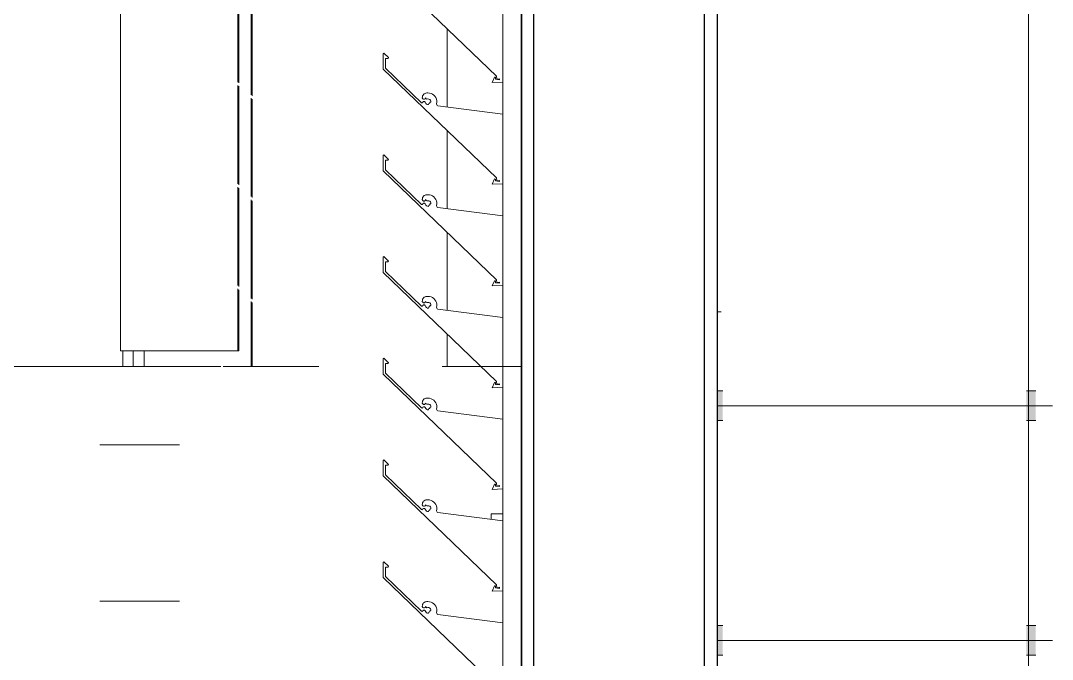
# Model space of a CAD drawing. Header units: millimetres. Extents: x -220592 to 404889, y -217665 to 38245.
# Drawn here: x 27446 to 28105, y -42953 to -42545 of the extents above; entities that cross this region are included whole.
import ezdxf

# ---------------------------------------------------------------- set-up
doc = ezdxf.new("R2010")
doc.units = ezdxf.units.MM
doc.set_wipeout_variables(frame=1)
doc.linetypes.add('XKITLINE00', pattern=[0])
doc.linetypes.add('XKITLINE02', pattern=[4, 2, -2])
for name, color, linetype in [('000 - 0_HIDE_OBJ_FRAMING_DEF_SUB_1', 7, 'Continuous'), ('000 - STRUCTURE_STEEL_FRAMING_SUB_COLOR_1', 7, 'Continuous'), ('000 - STRUCTURE_STEEL_FRAMING_SUB_COLOR_2', 7, 'Continuous'), ('000 - STRUCTURE_STEEL_FRAMING_WIPEOUT_', 7, 'Continuous')]:
    doc.layers.add(name, color=color, linetype=linetype)
doc.layers.add('Bolt', color=7, linetype='Continuous', lineweight=0)
doc.layers.add('Part', color=7, linetype='Continuous', lineweight=0)

# ---------------------------------------------------------------- blocks, each defined once
blk = doc.blocks.new('*A13720')
at = {"layer": 'Part', "color": 7, "linetype": 'XKITLINE00', "lineweight": 0}
for p, q in [((-171.163349, 87.188511), (-171.163349, 94.070764)), ((-172.663349, 88.847415), (-172.663349, 89.346167)), ((-172.663349, 88.197415), (-172.663349, 88.696167)), ((-172.663349, 87.547415), (-172.663349, 88.046167)), ((-172.663349, 87.188511), (-172.663349, 87.396167))]:
    blk.add_line(p, q, dxfattribs=at)
blk = doc.blocks.new('*A13738')
at = {"layer": 'Part', "color": 7, "linetype": 'XKITLINE00', "lineweight": 0}
for p, q in [((-173.068143, 85.941486), (-173.072824, 85.939018)), ((-173.039494, 85.912598), (-173.068143, 85.941486)), ((-173.072824, 85.939018), (-173.073377, 85.839867)), ((-173.058341, 85.846233), (-173.057999, 85.90758)), ((-173.057999, 85.90758), (-173.040579, 85.907677)), ((-173.040579, 85.907677), (-173.039494, 85.912598)), ((-173.073377, 85.839867), (-172.348255, 85.143621)), ((-172.827326, 85.624831), (-173.058341, 85.846233)), ((-172.814002, 85.677895), (-172.817674, 85.673452)), ((-172.809549, 85.681553), (-172.814002, 85.677895)), ((-172.804479, 85.684293), (-172.809549, 85.681553)), ((-172.798978, 85.686012), (-172.804479, 85.684293)), ((-172.79325, 85.686648), (-172.798978, 85.686012)), ((-172.786451, 85.686746), (-172.79325, 85.686648)), ((-172.776238, 85.685961), (-172.786451, 85.686746)), ((-172.766337, 85.683338), (-172.776238, 85.685961)), ((-172.757074, 85.678965), (-172.766337, 85.683338)), ((-172.748758, 85.672986), (-172.757074, 85.678965)), ((-172.822166, 85.623739), (-172.827326, 85.624831)), ((-172.822163, 85.662893), (-172.822659, 85.655123)), ((-172.822659, 85.655123), (-172.820019, 85.649649)), ((-172.818512, 85.628366), (-172.822166, 85.623739)), ((-172.820428, 85.668389), (-172.822163, 85.662893)), ((-172.817674, 85.673452), (-172.820428, 85.668389)), ((-172.820019, 85.649649), (-172.814875, 85.646412)), ((-172.814048, 85.63222), (-172.818512, 85.628366)), ((-172.814875, 85.646412), (-172.808797, 85.6464)), ((-172.808154, 85.632014), (-172.814048, 85.63222)), ((-172.808797, 85.6464), (-172.803641, 85.649618)), ((-172.803971, 85.627857), (-172.808154, 85.632014)), ((-172.800857, 85.620283), (-172.803971, 85.627857)), ((-172.803641, 85.649618), (-172.800699, 85.65509)), ((-172.79619, 85.615497), (-172.800857, 85.620283)), ((-172.800699, 85.65509), (-172.798669, 85.650109)), ((-172.798669, 85.650109), (-172.793858, 85.647702)), ((-172.790114, 85.612707), (-172.79619, 85.615497)), ((-172.793858, 85.647702), (-172.78794, 85.648607)), ((-172.783442, 85.612284), (-172.790114, 85.612707)), ((-172.78794, 85.648607), (-172.78144, 85.648263)), ((-172.78112, 85.619675), (-172.783442, 85.612284)), ((-172.78144, 85.648263), (-172.775472, 85.645665)), ((-172.773955, 85.620619), (-172.78112, 85.619675)), ((-172.775472, 85.645665), (-172.77079, 85.641143)), ((-172.767418, 85.628785), (-172.775124, 85.627679)), ((-172.775124, 85.627679), (-172.773955, 85.620619)), ((-172.77079, 85.641143), (-172.767988, 85.635269)), ((-172.767988, 85.635269), (-172.767418, 85.628785)), ((-172.741662, 85.6656), (-172.748758, 85.672986)), ((-172.736022, 85.65705), (-172.741662, 85.6656)), ((-172.732024, 85.64762), (-172.736022, 85.65705)), ((-172.729801, 85.637621), (-172.732024, 85.64762)), ((-172.730912, 85.617251), (-172.729426, 85.627385)), ((-172.730672, 85.611728), (-172.730912, 85.617251)), ((-172.727536, 85.607177), (-172.730672, 85.611728)), ((-172.729426, 85.627385), (-172.729801, 85.637621)), ((-172.722461, 85.604987), (-172.727536, 85.607177)), ((-172.308455, 85.551957), (-172.722461, 85.604987)), ((-172.308462, 85.106287), (-172.308455, 85.551957)), ((-172.360613, 85.137152), (-172.376148, 85.103665)), ((-172.376148, 85.103665), (-172.308462, 85.106287)), ((-172.35549, 85.13674), (-172.360613, 85.137152)), ((-172.355361, 85.124549), (-172.35549, 85.13674)), ((-172.355361, 85.124549), (-172.330378, 85.121409)), ((-172.348255, 85.143621), (-172.345358, 85.125078)), ((-172.345358, 85.125078), (-172.328342, 85.127982)), ((-172.328342, 85.127982), (-172.330378, 85.121409))]:
    blk.add_line(p, q, dxfattribs=at)
blk = doc.blocks.new('*A13739')
at = {"layer": 'Part', "color": 7, "linetype": 'XKITLINE00', "lineweight": 0}
for p, q in [((-173.072824, 86.589018), (-173.073377, 86.489867)), ((-173.068143, 86.591486), (-173.072824, 86.589018)), ((-173.039494, 86.562598), (-173.068143, 86.591486)), ((-173.058341, 86.496233), (-173.057999, 86.55758)), ((-173.057999, 86.55758), (-173.040579, 86.557677)), ((-173.040579, 86.557677), (-173.039494, 86.562598)), ((-173.073377, 86.489867), (-172.348255, 85.793621)), ((-172.827326, 86.274831), (-173.058341, 86.496233)), ((-172.79325, 86.336648), (-172.798978, 86.336012)), ((-172.786451, 86.336746), (-172.79325, 86.336648)), ((-172.776238, 86.335961), (-172.786451, 86.336746)), ((-172.822166, 86.273739), (-172.827326, 86.274831)), ((-172.822163, 86.312893), (-172.822659, 86.305123)), ((-172.822659, 86.305123), (-172.820019, 86.299649)), ((-172.818512, 86.278366), (-172.822166, 86.273739)), ((-172.820428, 86.318389), (-172.822163, 86.312893)), ((-172.817674, 86.323452), (-172.820428, 86.318389)), ((-172.820019, 86.299649), (-172.814875, 86.296412)), ((-172.814048, 86.28222), (-172.818512, 86.278366)), ((-172.814002, 86.327895), (-172.817674, 86.323452)), ((-172.814875, 86.296412), (-172.808797, 86.2964)), ((-172.808154, 86.282014), (-172.814048, 86.28222)), ((-172.809549, 86.331553), (-172.814002, 86.327895)), ((-172.804479, 86.334293), (-172.809549, 86.331553)), ((-172.808797, 86.2964), (-172.803641, 86.299618)), ((-172.803971, 86.277857), (-172.808154, 86.282014)), ((-172.798978, 86.336012), (-172.804479, 86.334293)), ((-172.800857, 86.270283), (-172.803971, 86.277857)), ((-172.803641, 86.299618), (-172.800699, 86.30509)), ((-172.79619, 86.265497), (-172.800857, 86.270283)), ((-172.800699, 86.30509), (-172.798669, 86.300109)), ((-172.798669, 86.300109), (-172.793858, 86.297702)), ((-172.793858, 86.297702), (-172.78794, 86.298607)), ((-172.78794, 86.298607), (-172.78144, 86.298263)), ((-172.78144, 86.298263), (-172.775472, 86.295665)), ((-172.773955, 86.270619), (-172.78112, 86.269675)), ((-172.766337, 86.333338), (-172.776238, 86.335961)), ((-172.775472, 86.295665), (-172.77079, 86.291143)), ((-172.767418, 86.278785), (-172.775124, 86.277679)), ((-172.775124, 86.277679), (-172.773955, 86.270619)), ((-172.77079, 86.291143), (-172.767988, 86.285269)), ((-172.767988, 86.285269), (-172.767418, 86.278785)), ((-172.757074, 86.328965), (-172.766337, 86.333338)), ((-172.748758, 86.322986), (-172.757074, 86.328965)), ((-172.741662, 86.3156), (-172.748758, 86.322986)), ((-172.736022, 86.30705), (-172.741662, 86.3156)), ((-172.732024, 86.29762), (-172.736022, 86.30705)), ((-172.729801, 86.287621), (-172.732024, 86.29762)), ((-172.730912, 86.267251), (-172.729426, 86.277385)), ((-172.729426, 86.277385), (-172.729801, 86.287621)), ((-172.790114, 86.262707), (-172.79619, 86.265497)), ((-172.783442, 86.262284), (-172.790114, 86.262707)), ((-172.78112, 86.269675), (-172.783442, 86.262284)), ((-172.730672, 86.261728), (-172.730912, 86.267251)), ((-172.727536, 86.257177), (-172.730672, 86.261728)), ((-172.722461, 86.254987), (-172.727536, 86.257177)), ((-172.308455, 86.201957), (-172.722461, 86.254987)), ((-172.308462, 85.756287), (-172.308455, 86.201957)), ((-172.360613, 85.787152), (-172.376148, 85.753665)), ((-172.376148, 85.753665), (-172.308462, 85.756287)), ((-172.35549, 85.78674), (-172.360613, 85.787152)), ((-172.355361, 85.774549), (-172.35549, 85.78674)), ((-172.355361, 85.774549), (-172.330378, 85.771409)), ((-172.348255, 85.793621), (-172.345358, 85.775078)), ((-172.345358, 85.775078), (-172.328342, 85.777982)), ((-172.328342, 85.777982), (-172.330378, 85.771409))]:
    blk.add_line(p, q, dxfattribs=at)
blk = doc.blocks.new('*A13740')
at = {"layer": 'Part', "color": 7, "linetype": 'XKITLINE00', "lineweight": 0}
for p, q in [((-173.072824, 87.239018), (-173.073377, 87.139867)), ((-173.068143, 87.241486), (-173.072824, 87.239018)), ((-173.039494, 87.212598), (-173.068143, 87.241486)), ((-173.058341, 87.146233), (-173.057999, 87.20758)), ((-173.057999, 87.20758), (-173.040579, 87.207677)), ((-173.040579, 87.207677), (-173.039494, 87.212598)), ((-173.073377, 87.139867), (-172.348255, 86.443621)), ((-172.827326, 86.924831), (-173.058341, 87.146233)), ((-172.822163, 86.962893), (-172.822659, 86.955123)), ((-172.822659, 86.955123), (-172.820019, 86.949649)), ((-172.820428, 86.968389), (-172.822163, 86.962893)), ((-172.817674, 86.973452), (-172.820428, 86.968389)), ((-172.820019, 86.949649), (-172.814875, 86.946412)), ((-172.814048, 86.93222), (-172.818512, 86.928366)), ((-172.814002, 86.977895), (-172.817674, 86.973452)), ((-172.814875, 86.946412), (-172.808797, 86.9464)), ((-172.808154, 86.932014), (-172.814048, 86.93222)), ((-172.809549, 86.981553), (-172.814002, 86.977895)), ((-172.804479, 86.984293), (-172.809549, 86.981553)), ((-172.808797, 86.9464), (-172.803641, 86.949618)), ((-172.803971, 86.927857), (-172.808154, 86.932014)), ((-172.798978, 86.986012), (-172.804479, 86.984293)), ((-172.803641, 86.949618), (-172.800699, 86.95509)), ((-172.800699, 86.95509), (-172.798669, 86.950109)), ((-172.79325, 86.986648), (-172.798978, 86.986012)), ((-172.798669, 86.950109), (-172.793858, 86.947702)), ((-172.793858, 86.947702), (-172.78794, 86.948607)), ((-172.786451, 86.986746), (-172.79325, 86.986648)), ((-172.78794, 86.948607), (-172.78144, 86.948263)), ((-172.776238, 86.985961), (-172.786451, 86.986746)), ((-172.78144, 86.948263), (-172.775472, 86.945665)), ((-172.766337, 86.983338), (-172.776238, 86.985961)), ((-172.775472, 86.945665), (-172.77079, 86.941143)), ((-172.77079, 86.941143), (-172.767988, 86.935269)), ((-172.767988, 86.935269), (-172.767418, 86.928785)), ((-172.757074, 86.978965), (-172.766337, 86.983338)), ((-172.748758, 86.972986), (-172.757074, 86.978965)), ((-172.741662, 86.9656), (-172.748758, 86.972986)), ((-172.736022, 86.95705), (-172.741662, 86.9656)), ((-172.732024, 86.94762), (-172.736022, 86.95705)), ((-172.729801, 86.937621), (-172.732024, 86.94762)), ((-172.729426, 86.927385), (-172.729801, 86.937621)), ((-172.822166, 86.923739), (-172.827326, 86.924831)), ((-172.818512, 86.928366), (-172.822166, 86.923739)), ((-172.800857, 86.920283), (-172.803971, 86.927857)), ((-172.79619, 86.915497), (-172.800857, 86.920283)), ((-172.790114, 86.912707), (-172.79619, 86.915497)), ((-172.783442, 86.912284), (-172.790114, 86.912707)), ((-172.78112, 86.919675), (-172.783442, 86.912284)), ((-172.773955, 86.920619), (-172.78112, 86.919675)), ((-172.767418, 86.928785), (-172.775124, 86.927679)), ((-172.775124, 86.927679), (-172.773955, 86.920619)), ((-172.730912, 86.917251), (-172.729426, 86.927385)), ((-172.730672, 86.911728), (-172.730912, 86.917251)), ((-172.727536, 86.907177), (-172.730672, 86.911728)), ((-172.722461, 86.904987), (-172.727536, 86.907177)), ((-172.308455, 86.851957), (-172.722461, 86.904987)), ((-172.308462, 86.406287), (-172.308455, 86.851957)), ((-172.360613, 86.437152), (-172.376148, 86.403665)), ((-172.376148, 86.403665), (-172.308462, 86.406287)), ((-172.35549, 86.43674), (-172.360613, 86.437152)), ((-172.355361, 86.424549), (-172.35549, 86.43674)), ((-172.355361, 86.424549), (-172.330378, 86.421409)), ((-172.348255, 86.443621), (-172.345358, 86.425078)), ((-172.345358, 86.425078), (-172.328342, 86.427982)), ((-172.328342, 86.427982), (-172.330378, 86.421409))]:
    blk.add_line(p, q, dxfattribs=at)
blk = doc.blocks.new('*A13741')
at = {"layer": 'Part', "color": 7, "linetype": 'XKITLINE00', "lineweight": 0}
for p, q in [((-173.072824, 87.889018), (-173.073377, 87.789867)), ((-173.068143, 87.891486), (-173.072824, 87.889018)), ((-173.039494, 87.862598), (-173.068143, 87.891486)), ((-173.058341, 87.796233), (-173.057999, 87.85758)), ((-173.057999, 87.85758), (-173.040579, 87.857677)), ((-173.040579, 87.857677), (-173.039494, 87.862598)), ((-173.073377, 87.789867), (-172.348255, 87.093621)), ((-172.827326, 87.574831), (-173.058341, 87.796233)), ((-172.822163, 87.612893), (-172.822659, 87.605123)), ((-172.822659, 87.605123), (-172.820019, 87.599649)), ((-172.820428, 87.618389), (-172.822163, 87.612893)), ((-172.817674, 87.623452), (-172.820428, 87.618389)), ((-172.820019, 87.599649), (-172.814875, 87.596412)), ((-172.814002, 87.627895), (-172.817674, 87.623452)), ((-172.814875, 87.596412), (-172.808797, 87.5964)), ((-172.809549, 87.631553), (-172.814002, 87.627895)), ((-172.804479, 87.634293), (-172.809549, 87.631553)), ((-172.808797, 87.5964), (-172.803641, 87.599618)), ((-172.798978, 87.636012), (-172.804479, 87.634293)), ((-172.803641, 87.599618), (-172.800699, 87.60509)), ((-172.800699, 87.60509), (-172.798669, 87.600109)), ((-172.79325, 87.636648), (-172.798978, 87.636012)), ((-172.798669, 87.600109), (-172.793858, 87.597702)), ((-172.793858, 87.597702), (-172.78794, 87.598607)), ((-172.786451, 87.636746), (-172.79325, 87.636648)), ((-172.78794, 87.598607), (-172.78144, 87.598263)), ((-172.776238, 87.635961), (-172.786451, 87.636746)), ((-172.78144, 87.598263), (-172.775472, 87.595665)), ((-172.766337, 87.633338), (-172.776238, 87.635961)), ((-172.775472, 87.595665), (-172.77079, 87.591143)), ((-172.77079, 87.591143), (-172.767988, 87.585269)), ((-172.757074, 87.628965), (-172.766337, 87.633338)), ((-172.748758, 87.622986), (-172.757074, 87.628965)), ((-172.741662, 87.6156), (-172.748758, 87.622986)), ((-172.736022, 87.60705), (-172.741662, 87.6156)), ((-172.732024, 87.59762), (-172.736022, 87.60705)), ((-172.729801, 87.587621), (-172.732024, 87.59762)), ((-172.822166, 87.573739), (-172.827326, 87.574831)), ((-172.818512, 87.578366), (-172.822166, 87.573739)), ((-172.814048, 87.58222), (-172.818512, 87.578366)), ((-172.808154, 87.582014), (-172.814048, 87.58222)), ((-172.803971, 87.577857), (-172.808154, 87.582014)), ((-172.800857, 87.570283), (-172.803971, 87.577857)), ((-172.79619, 87.565497), (-172.800857, 87.570283)), ((-172.790114, 87.562707), (-172.79619, 87.565497)), ((-172.783442, 87.562284), (-172.790114, 87.562707)), ((-172.78112, 87.569675), (-172.783442, 87.562284)), ((-172.773955, 87.570619), (-172.78112, 87.569675)), ((-172.767418, 87.578785), (-172.775124, 87.577679)), ((-172.775124, 87.577679), (-172.773955, 87.570619)), ((-172.767988, 87.585269), (-172.767418, 87.578785)), ((-172.730912, 87.567251), (-172.729426, 87.577385)), ((-172.730672, 87.561728), (-172.730912, 87.567251)), ((-172.727536, 87.557177), (-172.730672, 87.561728)), ((-172.729426, 87.577385), (-172.729801, 87.587621)), ((-172.722461, 87.554987), (-172.727536, 87.557177)), ((-172.308455, 87.501957), (-172.722461, 87.554987)), ((-172.308462, 87.056287), (-172.308455, 87.501957)), ((-172.360613, 87.087152), (-172.376148, 87.053665)), ((-172.35549, 87.08674), (-172.360613, 87.087152)), ((-172.355361, 87.074549), (-172.35549, 87.08674)), ((-172.355361, 87.074549), (-172.330378, 87.071409)), ((-172.348255, 87.093621), (-172.345358, 87.075078)), ((-172.345358, 87.075078), (-172.328342, 87.077982)), ((-172.328342, 87.077982), (-172.330378, 87.071409)), ((-172.376148, 87.053665), (-172.308462, 87.056287))]:
    blk.add_line(p, q, dxfattribs=at)
blk = doc.blocks.new('*A13742')
at = {"layer": 'Part', "color": 7, "linetype": 'XKITLINE00', "lineweight": 0}
for p, q in [((-173.072824, 88.539018), (-173.073377, 88.439867)), ((-173.068143, 88.541486), (-173.072824, 88.539018)), ((-173.039494, 88.512598), (-173.068143, 88.541486)), ((-173.040579, 88.507677), (-173.039494, 88.512598)), ((-173.058341, 88.446233), (-173.057999, 88.50758)), ((-172.827326, 88.224831), (-173.058341, 88.446233)), ((-173.057999, 88.50758), (-173.040579, 88.507677)), ((-173.073377, 88.439867), (-172.348255, 87.743621)), ((-172.822163, 88.262893), (-172.822659, 88.255123)), ((-172.822659, 88.255123), (-172.820019, 88.249649)), ((-172.820428, 88.268389), (-172.822163, 88.262893)), ((-172.817674, 88.273452), (-172.820428, 88.268389)), ((-172.820019, 88.249649), (-172.814875, 88.246412)), ((-172.814002, 88.277895), (-172.817674, 88.273452)), ((-172.809549, 88.281553), (-172.814002, 88.277895)), ((-172.804479, 88.284293), (-172.809549, 88.281553)), ((-172.808797, 88.2464), (-172.803641, 88.249618)), ((-172.798978, 88.286012), (-172.804479, 88.284293)), ((-172.803641, 88.249618), (-172.800699, 88.25509)), ((-172.800699, 88.25509), (-172.798669, 88.250109)), ((-172.79325, 88.286648), (-172.798978, 88.286012)), ((-172.798669, 88.250109), (-172.793858, 88.247702)), ((-172.793858, 88.247702), (-172.78794, 88.248607)), ((-172.786451, 88.286746), (-172.79325, 88.286648)), ((-172.78794, 88.248607), (-172.78144, 88.248263)), ((-172.776238, 88.285961), (-172.786451, 88.286746)), ((-172.78144, 88.248263), (-172.775472, 88.245665)), ((-172.766337, 88.283338), (-172.776238, 88.285961)), ((-172.757074, 88.278965), (-172.766337, 88.283338)), ((-172.748758, 88.272986), (-172.757074, 88.278965)), ((-172.741662, 88.2656), (-172.748758, 88.272986)), ((-172.736022, 88.25705), (-172.741662, 88.2656)), ((-172.732024, 88.24762), (-172.736022, 88.25705)), ((-172.729801, 88.237621), (-172.732024, 88.24762)), ((-172.822166, 88.223739), (-172.827326, 88.224831)), ((-172.818512, 88.228366), (-172.822166, 88.223739)), ((-172.814048, 88.23222), (-172.818512, 88.228366)), ((-172.814875, 88.246412), (-172.808797, 88.2464)), ((-172.808154, 88.232014), (-172.814048, 88.23222)), ((-172.803971, 88.227857), (-172.808154, 88.232014)), ((-172.800857, 88.220283), (-172.803971, 88.227857)), ((-172.79619, 88.215497), (-172.800857, 88.220283)), ((-172.790114, 88.212707), (-172.79619, 88.215497)), ((-172.783442, 88.212284), (-172.790114, 88.212707)), ((-172.78112, 88.219675), (-172.783442, 88.212284)), ((-172.773955, 88.220619), (-172.78112, 88.219675)), ((-172.775472, 88.245665), (-172.77079, 88.241143)), ((-172.767418, 88.228785), (-172.775124, 88.227679)), ((-172.775124, 88.227679), (-172.773955, 88.220619)), ((-172.77079, 88.241143), (-172.767988, 88.235269)), ((-172.767988, 88.235269), (-172.767418, 88.228785)), ((-172.730912, 88.217251), (-172.729426, 88.227385)), ((-172.730672, 88.211728), (-172.730912, 88.217251)), ((-172.727536, 88.207177), (-172.730672, 88.211728)), ((-172.729426, 88.227385), (-172.729801, 88.237621)), ((-172.722461, 88.204987), (-172.727536, 88.207177)), ((-172.308455, 88.151957), (-172.722461, 88.204987)), ((-172.308462, 87.706287), (-172.308455, 88.151957)), ((-172.360613, 87.737152), (-172.376148, 87.703665)), ((-172.35549, 87.73674), (-172.360613, 87.737152)), ((-172.355361, 87.724549), (-172.35549, 87.73674)), ((-172.355361, 87.724549), (-172.330378, 87.721409)), ((-172.348255, 87.743621), (-172.345358, 87.725078)), ((-172.345358, 87.725078), (-172.328342, 87.727982)), ((-172.328342, 87.727982), (-172.330378, 87.721409)), ((-172.376148, 87.703665), (-172.308462, 87.706287))]:
    blk.add_line(p, q, dxfattribs=at)
blk = doc.blocks.new('*A13743')
at = {"layer": 'Part', "color": 7, "linetype": 'XKITLINE00', "lineweight": 0}
for p, q in [((-173.072824, 89.189018), (-173.073377, 89.089867)), ((-173.068143, 89.191486), (-173.072824, 89.189018)), ((-173.039494, 89.162598), (-173.068143, 89.191486)), ((-173.058341, 89.096233), (-173.057999, 89.15758)), ((-173.057999, 89.15758), (-173.040579, 89.157677)), ((-173.040579, 89.157677), (-173.039494, 89.162598)), ((-173.073377, 89.089867), (-172.348255, 88.393621)), ((-172.827326, 88.874831), (-173.058341, 89.096233)), ((-172.822163, 88.912893), (-172.822659, 88.905123)), ((-172.820428, 88.918389), (-172.822163, 88.912893)), ((-172.817674, 88.923452), (-172.820428, 88.918389)), ((-172.814002, 88.927895), (-172.817674, 88.923452)), ((-172.809549, 88.931553), (-172.814002, 88.927895)), ((-172.804479, 88.934293), (-172.809549, 88.931553)), ((-172.798978, 88.936012), (-172.804479, 88.934293)), ((-172.79325, 88.936648), (-172.798978, 88.936012)), ((-172.786451, 88.936746), (-172.79325, 88.936648)), ((-172.776238, 88.935961), (-172.786451, 88.936746)), ((-172.766337, 88.933338), (-172.776238, 88.935961)), ((-172.757074, 88.928965), (-172.766337, 88.933338)), ((-172.748758, 88.922986), (-172.757074, 88.928965)), ((-172.741662, 88.9156), (-172.748758, 88.922986)), ((-172.736022, 88.90705), (-172.741662, 88.9156)), ((-172.732024, 88.89762), (-172.736022, 88.90705)), ((-172.822166, 88.873739), (-172.827326, 88.874831)), ((-172.822659, 88.905123), (-172.820019, 88.899649)), ((-172.818512, 88.878366), (-172.822166, 88.873739)), ((-172.820019, 88.899649), (-172.814875, 88.896412)), ((-172.814048, 88.88222), (-172.818512, 88.878366)), ((-172.814875, 88.896412), (-172.808797, 88.8964)), ((-172.808154, 88.882014), (-172.814048, 88.88222)), ((-172.808797, 88.8964), (-172.803641, 88.899618)), ((-172.803971, 88.877857), (-172.808154, 88.882014)), ((-172.800857, 88.870283), (-172.803971, 88.877857)), ((-172.803641, 88.899618), (-172.800699, 88.90509)), ((-172.79619, 88.865497), (-172.800857, 88.870283)), ((-172.800699, 88.90509), (-172.798669, 88.900109)), ((-172.798669, 88.900109), (-172.793858, 88.897702)), ((-172.790114, 88.862707), (-172.79619, 88.865497)), ((-172.793858, 88.897702), (-172.78794, 88.898607)), ((-172.783442, 88.862284), (-172.790114, 88.862707)), ((-172.78794, 88.898607), (-172.78144, 88.898263)), ((-172.78112, 88.869675), (-172.783442, 88.862284)), ((-172.78144, 88.898263), (-172.775472, 88.895665)), ((-172.773955, 88.870619), (-172.78112, 88.869675)), ((-172.775472, 88.895665), (-172.77079, 88.891143)), ((-172.767418, 88.878785), (-172.775124, 88.877679)), ((-172.775124, 88.877679), (-172.773955, 88.870619)), ((-172.77079, 88.891143), (-172.767988, 88.885269)), ((-172.767988, 88.885269), (-172.767418, 88.878785)), ((-172.729801, 88.887621), (-172.732024, 88.89762)), ((-172.730912, 88.867251), (-172.729426, 88.877385)), ((-172.730672, 88.861728), (-172.730912, 88.867251)), ((-172.727536, 88.857177), (-172.730672, 88.861728)), ((-172.729426, 88.877385), (-172.729801, 88.887621)), ((-172.722461, 88.854987), (-172.727536, 88.857177)), ((-172.308455, 88.801957), (-172.722461, 88.854987)), ((-172.308462, 88.356287), (-172.308455, 88.801957)), ((-172.360613, 88.387152), (-172.376148, 88.353665)), ((-172.35549, 88.38674), (-172.360613, 88.387152)), ((-172.355361, 88.374549), (-172.35549, 88.38674)), ((-172.348255, 88.393621), (-172.345358, 88.375078)), ((-172.376148, 88.353665), (-172.308462, 88.356287)), ((-172.355361, 88.374549), (-172.330378, 88.371409)), ((-172.345358, 88.375078), (-172.328342, 88.377982)), ((-172.328342, 88.377982), (-172.330378, 88.371409))]:
    blk.add_line(p, q, dxfattribs=at)
blk = doc.blocks.new('*A13744')
at = {"layer": 'Part', "color": 7, "linetype": 'XKITLINE00', "lineweight": 0}
for p, q in [((-173.072824, 89.839018), (-173.073377, 89.739867)), ((-173.068143, 89.841486), (-173.072824, 89.839018)), ((-173.039494, 89.812598), (-173.068143, 89.841486)), ((-173.058341, 89.746233), (-173.057999, 89.80758)), ((-173.057999, 89.80758), (-173.040579, 89.807677)), ((-173.040579, 89.807677), (-173.039494, 89.812598)), ((-173.073377, 89.739867), (-172.348255, 89.043621)), ((-172.827326, 89.524831), (-173.058341, 89.746233)), ((-172.820428, 89.568389), (-172.822163, 89.562893)), ((-172.817674, 89.573452), (-172.820428, 89.568389)), ((-172.814002, 89.577895), (-172.817674, 89.573452)), ((-172.809549, 89.581553), (-172.814002, 89.577895)), ((-172.804479, 89.584293), (-172.809549, 89.581553)), ((-172.798978, 89.586012), (-172.804479, 89.584293)), ((-172.79325, 89.586648), (-172.798978, 89.586012)), ((-172.786451, 89.586746), (-172.79325, 89.586648)), ((-172.776238, 89.585961), (-172.786451, 89.586746)), ((-172.766337, 89.583338), (-172.776238, 89.585961)), ((-172.757074, 89.578965), (-172.766337, 89.583338)), ((-172.748758, 89.572986), (-172.757074, 89.578965)), ((-172.741662, 89.5656), (-172.748758, 89.572986)), ((-172.736022, 89.55705), (-172.741662, 89.5656)), ((-172.822166, 89.523739), (-172.827326, 89.524831)), ((-172.822163, 89.562893), (-172.822659, 89.555123)), ((-172.822659, 89.555123), (-172.820019, 89.549649)), ((-172.818512, 89.528366), (-172.822166, 89.523739)), ((-172.820019, 89.549649), (-172.814875, 89.546412)), ((-172.814048, 89.53222), (-172.818512, 89.528366)), ((-172.814875, 89.546412), (-172.808797, 89.5464)), ((-172.808154, 89.532014), (-172.814048, 89.53222)), ((-172.808797, 89.5464), (-172.803641, 89.549618)), ((-172.803971, 89.527857), (-172.808154, 89.532014)), ((-172.800857, 89.520283), (-172.803971, 89.527857)), ((-172.803641, 89.549618), (-172.800699, 89.55509)), ((-172.79619, 89.515497), (-172.800857, 89.520283)), ((-172.800699, 89.55509), (-172.798669, 89.550109)), ((-172.798669, 89.550109), (-172.793858, 89.547702)), ((-172.790114, 89.512707), (-172.79619, 89.515497)), ((-172.793858, 89.547702), (-172.78794, 89.548607)), ((-172.783442, 89.512284), (-172.790114, 89.512707)), ((-172.78794, 89.548607), (-172.78144, 89.548263)), ((-172.78112, 89.519675), (-172.783442, 89.512284)), ((-172.78144, 89.548263), (-172.775472, 89.545665)), ((-172.773955, 89.520619), (-172.78112, 89.519675)), ((-172.775472, 89.545665), (-172.77079, 89.541143)), ((-172.767418, 89.528785), (-172.775124, 89.527679)), ((-172.775124, 89.527679), (-172.773955, 89.520619)), ((-172.77079, 89.541143), (-172.767988, 89.535269)), ((-172.767988, 89.535269), (-172.767418, 89.528785)), ((-172.732024, 89.54762), (-172.736022, 89.55705)), ((-172.729801, 89.537621), (-172.732024, 89.54762)), ((-172.730912, 89.517251), (-172.729426, 89.527385)), ((-172.730672, 89.511728), (-172.730912, 89.517251)), ((-172.727536, 89.507177), (-172.730672, 89.511728)), ((-172.729426, 89.527385), (-172.729801, 89.537621)), ((-172.722461, 89.504987), (-172.727536, 89.507177)), ((-172.308455, 89.451957), (-172.722461, 89.504987)), ((-172.308462, 89.006287), (-172.308455, 89.451957)), ((-172.348255, 89.043621), (-172.345358, 89.025078)), ((-172.360613, 89.037152), (-172.376148, 89.003665)), ((-172.376148, 89.003665), (-172.308462, 89.006287)), ((-172.35549, 89.03674), (-172.360613, 89.037152)), ((-172.355361, 89.024549), (-172.35549, 89.03674)), ((-172.355361, 89.024549), (-172.330378, 89.021409)), ((-172.345358, 89.025078), (-172.328342, 89.027982)), ((-172.328342, 89.027982), (-172.330378, 89.021409))]:
    blk.add_line(p, q, dxfattribs=at)
blk = doc.blocks.new('*A13753')
at = {"layer": 'Part', "color": 7, "linetype": 'XKITLINE00', "lineweight": 0}
for p, q in [((-171.658652, 79.556275), (-171.658652, 92.756161)), ((-172.308652, 88.801982), (-172.308652, 89.006279)), ((-172.308652, 88.151982), (-172.308652, 88.356279)), ((-172.308652, 87.501982), (-172.308652, 87.706279)), ((-172.308652, 86.851982), (-172.308652, 87.056279)), ((-172.308652, 86.201982), (-172.308652, 86.406279)), ((-172.308652, 85.551982), (-172.308652, 85.756279))]:
    blk.add_line(p, q, dxfattribs=at)
blk = doc.blocks.new('*A13754')
at = {"layer": 'Part', "color": 7, "linetype": 'XKITLINE00', "lineweight": 0}
for p, q in [((-171.153365, 87.538471), (-170.913334, 87.538471)), ((-171.153365, 84.838471), (-171.153365, 87.538471)), ((-170.913334, 84.838471), (-171.153365, 84.838471))]:
    blk.add_line(p, q, dxfattribs=at)
blk = doc.blocks.new('*A13756')
at = {"layer": 'Part', "color": 7, "linetype": 'XKITLINE00', "lineweight": 0}
for p, q in [((-172.381977, 86.211375), (-172.381977, 86.248511)), ((-172.381977, 86.248511), (-172.308652, 86.248511)), ((-171.658652, 86.248511), (-171.153365, 86.248511)), ((-171.658652, 86.128511), (-171.153365, 86.128511))]:
    blk.add_line(p, q, dxfattribs=at)
blk = doc.blocks.new('*A13759')
at = {"layer": 'Bolt'}
for points in [[(-170.9034, 86.8435), (-171.1534, 86.8435), (-171.1534, 87.0335), (-170.9034, 87.0335)], [(-170.9034, 86.8435), (-171.1534, 86.8435), (-171.1534, 87.0335), (-170.9034, 87.0335)], [(-168.9034, 86.8435), (-168.9634, 86.8435), (-168.9634, 87.0335), (-168.9034, 87.0335)], [(-168.9034, 86.8435), (-168.9634, 86.8435), (-168.9634, 87.0335), (-168.9034, 87.0335)], [(-170.9034, 85.3435), (-171.1534, 85.3435), (-171.1534, 85.5335), (-170.9034, 85.5335)], [(-170.9034, 85.3435), (-171.1534, 85.3435), (-171.1534, 85.5335), (-170.9034, 85.5335)], [(-168.9034, 85.3435), (-168.9634, 85.3435), (-168.9634, 85.5335), (-168.9034, 85.5335)], [(-168.9034, 85.3435), (-168.9634, 85.3435), (-168.9634, 85.5335), (-168.9034, 85.5335)]]:
    blk.add_hatch(color=7, dxfattribs=at).paths.add_polyline_path(points, flags=17)
at = {"layer": 'Bolt', "color": 7, "linetype": 'XKITLINE00', "lineweight": 0}
for p, q in [((-170.9034, 87.0335), (-171.1534, 87.0335)), ((-170.9034, 87.0335), (-171.1534, 87.0335)), ((-168.9034, 87.0335), (-168.9634, 87.0335)), ((-168.9034, 87.0335), (-168.9634, 87.0335)), ((-168.7978, 86.9385), (-171.5034, 86.9385)), ((-168.7978, 86.9385), (-171.5034, 86.9385)), ((-170.9034, 86.8435), (-171.1534, 86.8435)), ((-170.9034, 86.8435), (-171.1534, 86.8435)), ((-168.9034, 86.8435), (-168.9634, 86.8435)), ((-168.9034, 86.8435), (-168.9634, 86.8435)), ((-170.9034, 85.5335), (-171.1534, 85.5335)), ((-170.9034, 85.5335), (-171.1534, 85.5335)), ((-168.9034, 85.5335), (-168.9634, 85.5335)), ((-168.9034, 85.5335), (-168.9634, 85.5335)), ((-168.7978, 85.4385), (-171.5034, 85.4385)), ((-168.7978, 85.4385), (-171.5034, 85.4385)), ((-170.9034, 85.3435), (-171.1534, 85.3435)), ((-170.9034, 85.3435), (-171.1534, 85.3435)), ((-168.9034, 85.3435), (-168.9634, 85.3435)), ((-168.9034, 85.3435), (-168.9634, 85.3435))]:
    blk.add_line(p, q, dxfattribs=at)
blk = doc.blocks.new('*A13531')
at = {"layer": '000 - 0_HIDE_OBJ_FRAMING_DEF_SUB_1', "color": 7, "linetype": 'XKITLINE00', "lineweight": 0}
for p, q in [((-170.913334, 67.570805), (-170.913334, 99.680387)), ((-167.913334, 70.570805), (-167.913334, 99.420018))]:
    blk.add_line(p, q, dxfattribs=at)
blk = doc.blocks.new('*A13820')
at = {"layer": '000 - 0_HIDE_OBJ_FRAMING_DEF_SUB_1', "color": 7, "linetype": 'XKITLINE00', "lineweight": 0}
for p, q in [((-184.211249, 87.188511), (-173.073106, 87.188511)), ((-173.058105, 87.188511), (-172.447081, 87.188511)), ((-171.658652, 87.188511), (-171.153365, 87.188511))]:
    blk.add_line(p, q, dxfattribs=at)
blk = doc.blocks.new('*A13544')
at = {"layer": '000 - 0_HIDE_OBJ_FRAMING_DEF_SUB_1', "color": 7, "linetype": 'XKITLINE00', "lineweight": 0}
for p, q in [((-173.713199, 87.288511), (-173.713199, 100.088511)), ((-172.964598, 89.006391), (-172.964598, 89.63542)), ((-172.958493, 89.00054), (-172.958493, 89.629558)), ((-172.87913, 88.924479), (-172.87913, 89.553355)), ((-172.873025, 88.918628), (-172.873025, 89.547493)), ((-172.964598, 88.356391), (-172.964598, 88.98542)), ((-172.958493, 88.35054), (-172.958493, 88.979558)), ((-172.87913, 88.274479), (-172.87913, 88.903355)), ((-172.873025, 88.268628), (-172.873025, 88.897493)), ((-172.964598, 87.706391), (-172.964598, 88.33542)), ((-172.958493, 87.70054), (-172.958493, 88.329558)), ((-172.87913, 87.624479), (-172.87913, 88.253355)), ((-172.873025, 87.618628), (-172.873025, 88.247493)), ((-172.964598, 87.288511), (-172.964598, 87.68542)), ((-172.958493, 87.288511), (-172.958493, 87.679558)), ((-172.87913, 87.188511), (-172.87913, 87.603355)), ((-172.873025, 87.188511), (-172.873025, 87.597493)), ((-172.958493, 87.288511), (-173.713199, 87.288511)), ((-173.697937, 87.188511), (-173.697937, 87.288511)), ((-173.633058, 87.188511), (-173.633058, 87.288511)), ((-173.562852, 87.188511), (-173.562852, 87.288511))]:
    blk.add_line(p, q, dxfattribs=at)
blk = doc.blocks.new('*A13757')
at = {"layer": '000 - 0_HIDE_OBJ_FRAMING_DEF_SUB_1', "color": 7, "linetype": 'XKITLINE02', "lineweight": 0}
for p, q in [((-173.845266, 86.688511), (-173.366949, 86.688511)), ((-173.814916, 86.688511), (-173.336599, 86.688511))]:
    blk.add_line(p, q, dxfattribs=at)
blk = doc.blocks.new('*A13758')
at = {"layer": '000 - 0_HIDE_OBJ_FRAMING_DEF_SUB_1', "color": 7, "linetype": 'XKITLINE02', "lineweight": 0}
for p, q in [((-173.845266, 85.688498), (-173.366949, 85.688498)), ((-173.814916, 85.688498), (-173.336599, 85.688498))]:
    blk.add_line(p, q, dxfattribs=at)
blk = doc.blocks.new('W-1-PP18-ST_20260402-011103_LOWER_PL')
at = {"layer": '000 - 0_HIDE_OBJ_FRAMING_DEF_SUB_1', "color": 7, "lineweight": 0, "xscale": 100, "yscale": 100, "zscale": 100}
for name in ['*A13531', '*A13544', '*A13820', '*A13757', '*A13758']:
    blk.add_blockref(name, (17759.3349, -35779.0805), dxfattribs=at)
blk = doc.blocks.new('*U17510')
at = {"color": 7}
blk.add_wipeout([(0, 0), (0, 125), (3075, 125), (3075, 0)], dxfattribs=at).dxf.layer = '000 - STRUCTURE_STEEL_FRAMING_WIPEOUT_'
at = {"layer": '000 - STRUCTURE_STEEL_FRAMING_SUB_COLOR_1', "color": 7}
for points in [[(0, 125), (0, 117), (3075, 117), (3075, 125)], [(0, 0), (0, 8), (3075, 8), (3075, 0)]]:
    blk.add_lwpolyline(points, close=True, dxfattribs=at)
at = {"layer": '000 - STRUCTURE_STEEL_FRAMING_SUB_COLOR_2', "color": 7}
blk.add_lwpolyline([(0, 0), (0, 125), (3075, 125), (3075, 0)], close=True, dxfattribs=at)
blk = doc.blocks.new('W-1-PP18-ST_20260402-014810LOPL_MAIN_ST')
at = {"color": 7, "rotation": 90}
blk.add_blockref('*U17510', (769, -28922), dxfattribs=at)

msp = doc.modelspace()

# ---------------------------------------------------------------- block references
at = {"color": 7, "lineweight": 0, "xscale": 100, "yscale": 100, "zscale": 100}
for name in ['*A13720', '*A13753', '*A13744', '*A13743', '*A13742', '*A13741', '*A13754', '*A13740', '*A13759', '*A13739', '*A13756', '*A13738']:
    msp.add_blockref(name, (44984.4833, -51484.8507), dxfattribs=at)

# ---------------------------------------------------------------- next in the draw order: block references
at = {"layer": 'Defpoints', "color": 7}
msp.add_blockref('W-1-PP18-ST_20260402-011103_LOWER_PL', (27121.4984, -15705.7702), dxfattribs=at)

# ---------------------------------------------------------------- next in the draw order: block references
msp.add_blockref('W-1-PP18-ST_20260402-014810LOPL_MAIN_ST', (27121.4984, -15705.7702), dxfattribs=at)

doc.saveas('drawing.dxf')
